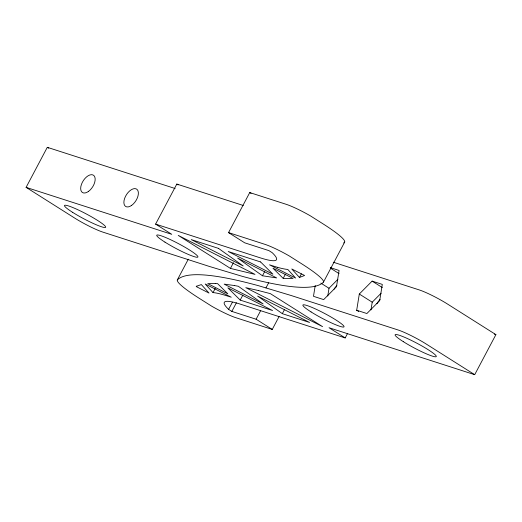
<?xml version="1.0" encoding="UTF-8"?>
<svg xmlns="http://www.w3.org/2000/svg" width="522" height="522" viewBox="0 0 522 522"><rect width="100%" height="100%" fill="white"/><g stroke="black" fill="none" stroke-linecap="round" stroke-linejoin="round"><path stroke-width="0.78" d="M315.223 285.514L313.481 296.32L323.673 299.602L336.488 286.682L339.098 270.474L330.361 267.655M327.764 295.994L329.01 288.274L337.923 279.283M356.689 310.244L359.306 294.036L372.114 281.117L382.306 284.399L379.696 300.607L366.881 313.533L356.689 310.244L358.725 311.536M370.972 309.918L372.219 302.199L381.132 293.214M243.304 205.492L176.808 184.064L155.602 224.108L259.989 257.751A93.784 10.942 27.9 0 0 272.19 252.681L268.96 250.645L244.688 242.815L228.545 232.61L249.744 192.566L286.16 204.304A23.764 2.773 27.9 0 1 310.407 215.873L322.511 223.527A62.901 7.341 27.9 0 1 344.683 242.064L323.477 282.108A655.697 76.499 27.9 0 1 242.077 276.275L209.629 266.527L102.821 232.101A22.811 2.662 27.9 0 1 74.535 217.981L26.1 187.365L47.3 147.321L175.131 188.527M279.068 316.56L272.256 329.434L235.84 317.696A23.764 2.773 27.9 0 1 211.593 306.127L199.489 298.473A62.901 7.341 27.9 0 1 177.317 279.936L188.298 259.199M213.015 292.607L205.192 283.981L231.246 297.207L223.312 294.728A112.047 13.07 27.9 0 0 213.015 292.607L215.286 288.32M230.437 268.406L254.99 274.376L178.23 235.402L230.437 268.406L233.464 262.683M272.256 329.434L256.106 319.229L231.833 311.406L228.603 309.363L232.388 302.212M231.833 311.406L236.375 302.825M240.205 300.098L227.853 287.824L272.562 310.525L240.205 300.098L242.854 295.087M262.468 275.773L276.667 277.919L237.667 258.122L262.468 275.773L264.739 271.486M265.972 287.857L268.621 282.852M256.106 319.229L260.654 310.649M283.192 278.389L293.057 278.428L272.973 268.236L283.192 278.389L285.462 274.096M299.465 277.463L304.6 275.479L291.765 268.96L299.465 277.463L301.357 273.887M282.324 313.67L309.553 322.446L257.62 296.078L282.324 313.67L284.601 309.383M228.603 309.363A93.784 10.942 27.9 0 1 240.812 304.293L345.192 337.936L347.463 333.649M345.192 337.936L329.049 327.731L474.7 374.679L495.9 334.635L447.465 304.019A22.811 2.662 27.9 0 0 419.179 289.899L333.271 262.207M228.545 232.61L264.954 244.348A23.764 2.773 27.9 0 1 289.201 255.917L301.311 263.571A62.901 7.341 27.9 0 1 323.477 282.108M494.354 334.139L495.9 334.635M26.1 187.365L171.751 234.313L155.602 224.108M249.744 192.566L251.089 193.414M372.114 281.117L382.313 287.563M330.263 268.047L339.098 273.632M359.306 294.036L372.219 302.199M176.808 184.064L178.152 184.912M474.7 374.679L426.265 344.063A22.811 2.662 27.9 0 0 397.979 329.943L291.172 295.517L258.723 285.769A655.697 76.499 27.9 0 0 177.317 279.936M320.854 283.12L329.01 288.274M47.3 147.321L48.67 148.183M334.067 289.214A10.264 5.611 -57.7 0 1 336.86 285.527M376.956 303.726A10.264 5.611 -57.7 0 1 380.068 299.458M344.683 242.064A655.697 76.499 27.9 0 1 343.678 242.971M196.801 286.141L196.2 286.565L209.035 293.083L201.335 284.581L196.801 286.141M215.266 283.492L207.743 283.616L227.827 293.814L217.609 283.655L215.266 283.492M234.319 285.521L224.134 284.125L263.127 303.928L238.332 286.271L234.319 285.521M258.56 290.571L245.803 287.668L322.57 326.642L270.357 293.638L258.56 290.571M277.482 267.316L269.554 264.837L295.602 278.063L287.785 269.437A112.047 13.07 27.9 0 1 277.482 267.316M218.47 248.374L191.248 239.598L243.18 265.966L218.47 248.374M260.595 261.953L228.231 251.519L272.941 274.22L260.595 261.953M403.323 341.669A23.268 2.714 27.9 0 0 436.157 356.67A23.268 2.714 27.9 0 0 407.636 338.641A23.268 2.714 27.9 0 0 403.323 341.669M311.079 311.934A23.268 2.714 27.9 0 0 343.913 326.935A23.268 2.714 27.9 0 0 315.386 308.907A23.268 2.714 27.9 0 0 311.079 311.934M72.715 212.395A23.268 2.714 27.9 0 0 105.542 227.396A23.268 2.714 27.9 0 0 77.021 209.361A23.268 2.714 27.9 0 0 72.715 212.395M164.959 242.13A23.268 2.714 27.9 0 0 197.786 257.131A23.268 2.714 27.9 0 0 169.265 239.096A23.268 2.714 27.9 0 0 164.959 242.13M88.407 191.47A10.264 5.611 -57.7 0 0 93.94 175.607A10.264 5.611 -57.7 0 0 81.412 184.481A10.264 5.611 -57.7 0 0 88.407 191.47M131.622 205.394A10.264 5.611 -57.7 0 0 137.155 189.532A10.264 5.611 -57.7 0 0 124.621 198.412A10.264 5.611 -57.7 0 0 131.622 205.394"/></g></svg>
